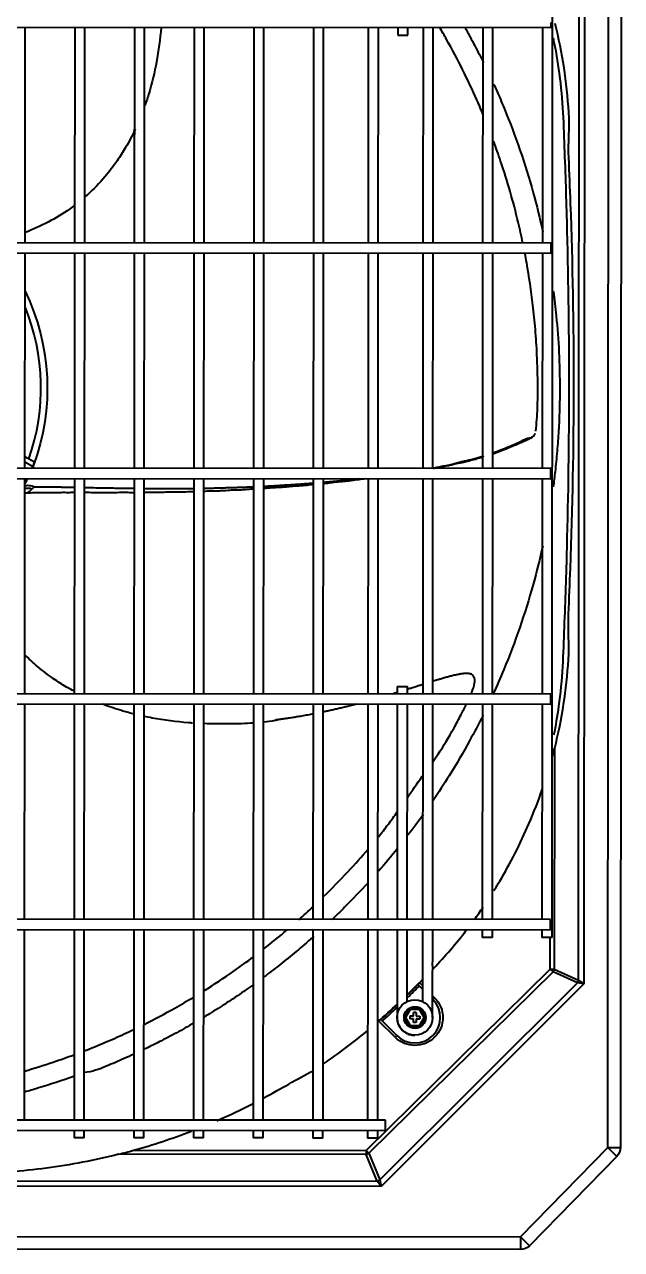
# Model space of a CAD drawing. Extents: x 58467 to 79089, y -33726 to -17391.
# Drawn here: x 72375.8 to 72399.3, y -20577.59 to -20529.37 of the extents above; entities that cross this region are included whole.
import ezdxf

# ---------------------------------------------------------------- set-up
doc = ezdxf.new("R2010")
doc.units = 0
doc.header["$LTSCALE"] = 100
doc.layers.add('+ENTE-ST-DOSEME USTU KONDDRENAJ', color=110, linetype='DOSEMEUSTUKONDENSDRENAJ_LINE', lineweight=40)
doc.linetypes.add('DOSEMEUSTUKONDENSDRENAJ_LINE', pattern='A,300,-40,["CD",Standard,S=15,R=0,X=-35,Y=-7.5],0', length=340)

# ---------------------------------------------------------------- blocks, each defined once
blk = doc.blocks.new('4. KAT')
at = {"color": 3}
for p, q in [((54186.561, -33274.655, -3.339), (54186.602, -33206.65, -3.339)), ((54187.102, -33206.65, -3.339), (54187.061, -33274.655, -3.339)), ((54185.412, -33268.066, -3.339), (54185.442, -33219.315, -3.339)), ((54185.654, -33219.163, -3.339), (54185.624, -33268.219, -3.339)), ((54184.371, -33266.387, -3.339), (54184.398, -33220.994, -3.339)), ((54065.973, -33230.5, -3.339), (54184.335, -33230.572, -3.339)), ((54184.335, -33230.572, -3.339), (54184.336, -33230.372, -3.339)), ((54163.627, -33239.039, -3.339), (54163.632, -33230.56, -3.339)), ((54165.581, -33230.561, -3.339), (54165.576, -33239.04, -3.339)), ((54165.976, -33239.04, -3.339), (54165.981, -33230.562, -3.339)), ((54167.931, -33230.563, -3.339), (54167.926, -33239.041, -3.339)), ((54168.326, -33239.042, -3.339), (54168.331, -33230.563, -3.339)), ((54170.281, -33230.564, -3.339), (54170.275, -33239.043, -3.339)), ((54170.675, -33239.043, -3.339), (54170.681, -33230.564, -3.339)), ((54172.63, -33230.566, -3.339), (54172.625, -33239.044, -3.339)), ((54173.025, -33239.044, -3.339), (54173.03, -33230.566, -3.339)), ((54174.98, -33230.567, -3.339), (54174.975, -33239.046, -3.339)), ((54175.375, -33239.046, -3.339), (54175.38, -33230.567, -3.339)), ((54177.136, -33230.568, -3.339), (54177.131, -33239.047, -3.339)), ((54177.531, -33239.047, -3.339), (54177.536, -33230.569, -3.339)), ((54178.293, -33230.568, -3.339), (54178.293, -33230.868, -3.339)), ((54178.293, -33230.868, -3.339), (54178.693, -33230.869, -3.339)), ((54178.693, -33230.869, -3.339), (54178.693, -33230.569, -3.339)), ((54179.293, -33230.569, -3.339), (54179.288, -33239.048, -3.339)), ((54179.688, -33239.048, -3.339), (54179.693, -33230.57, -3.339)), ((54181.643, -33230.571, -3.339), (54181.638, -33239.05, -3.339)), ((54182.038, -33239.05, -3.339), (54182.043, -33230.571, -3.339)), ((54183.992, -33230.572, -3.339), (54183.987, -33239.051, -3.339)), ((54184.33, -33239.051, -3.339), (54065.967, -33238.979, -3.339)), ((54184.33, -33239.251, -3.339), (54184.33, -33239.051, -3.339)), ((54065.967, -33239.379, -3.339), (54184.33, -33239.451, -3.339)), ((54163.621, -33247.916, -3.339), (54163.626, -33239.439, -3.339)), ((54165.576, -33239.44, -3.339), (54165.571, -33247.918, -3.339)), ((54165.971, -33247.918, -3.339), (54165.976, -33239.44, -3.339)), ((54167.926, -33239.441, -3.339), (54167.92, -33247.919, -3.339)), ((54168.32, -33247.919, -3.339), (54168.326, -33239.442, -3.339)), ((54170.275, -33239.443, -3.339), (54170.27, -33247.92, -3.339)), ((54170.67, -33247.921, -3.339), (54170.675, -33239.443, -3.339)), ((54172.625, -33239.444, -3.339), (54172.62, -33247.922, -3.339)), ((54173.02, -33247.922, -3.339), (54173.025, -33239.444, -3.339)), ((54174.975, -33239.446, -3.339), (54174.969, -33247.923, -3.339)), ((54175.369, -33247.923, -3.339), (54175.374, -33239.446, -3.339)), ((54177.131, -33239.447, -3.339), (54177.126, -33247.925, -3.339)), ((54177.526, -33247.925, -3.339), (54177.531, -33239.447, -3.339)), ((54179.288, -33239.448, -3.339), (54179.282, -33247.926, -3.339)), ((54179.683, -33247.926, -3.339), (54179.688, -33239.448, -3.339)), ((54181.637, -33239.449, -3.339), (54181.632, -33247.928, -3.339)), ((54182.032, -33247.928, -3.339), (54182.037, -33239.449, -3.339)), ((54183.987, -33239.451, -3.339), (54183.982, -33247.929, -3.339)), ((54184.33, -33239.451, -3.339), (54184.33, -33239.251, -3.339)), ((54184.325, -33247.929, -3.339), (54065.962, -33247.857, -3.339)), ((54163.621, -33247.454, -3.339), (54163.996, -33247.66, -3.339)), ((54163.926, -33247.85, -3.339), (54163.621, -33247.682, -3.339)), ((54065.962, -33248.257, -3.339), (54184.325, -33248.329, -3.339)), ((54163.616, -33256.795, -3.339), (54163.621, -33248.316, -3.339)), ((54165.571, -33248.318, -3.339), (54165.565, -33256.796, -3.339)), ((54165.965, -33256.796, -3.339), (54165.971, -33248.318, -3.339)), ((54167.92, -33248.319, -3.339), (54167.915, -33256.798, -3.339)), ((54168.315, -33256.798, -3.339), (54168.32, -33248.319, -3.339)), ((54170.27, -33248.32, -3.339), (54170.265, -33256.799, -3.339)), ((54170.665, -33256.799, -3.339), (54170.67, -33248.321, -3.339)), ((54172.619, -33248.322, -3.339), (54172.614, -33256.8, -3.339)), ((54173.014, -33256.801, -3.339), (54173.019, -33248.322, -3.339)), ((54174.969, -33248.323, -3.339), (54174.964, -33256.802, -3.339)), ((54175.364, -33256.802, -3.339), (54175.369, -33248.323, -3.339)), ((54177.126, -33248.325, -3.339), (54177.12, -33256.803, -3.339)), ((54177.52, -33256.803, -3.339), (54177.526, -33248.325, -3.339)), ((54179.282, -33248.326, -3.339), (54179.277, -33256.805, -3.339)), ((54179.677, -33256.805, -3.339), (54179.682, -33248.327, -3.339)), ((54179.677, -33256.805, -3.339), (54179.682, -33248.327, -3.339)), ((54181.632, -33248.327, -3.339), (54181.627, -33256.806, -3.339)), ((54182.027, -33256.807, -3.339), (54182.032, -33248.327, -3.339)), ((54183.982, -33248.329, -3.339), (54183.976, -33256.808, -3.339)), ((54184.325, -33248.129, -3.339), (54184.325, -33247.929, -3.339)), ((54184.325, -33248.329, -3.339), (54184.325, -33248.129, -3.339)), ((54178.278, -33256.504, -3.339), (54178.278, -33256.805, -3.339)), ((54178.678, -33256.805, -3.339), (54178.678, -33256.505, -3.339)), ((54184.319, -33256.808, -3.339), (54065.957, -33256.736, -3.339)), ((54184.319, -33257.008, -3.339), (54184.319, -33256.808, -3.339)), ((54184.319, -33257.208, -3.339), (54184.319, -33257.008, -3.339)), ((54065.956, -33257.136, -3.339), (54184.319, -33257.208, -3.339)), ((54163.61, -33265.674, -3.339), (54163.615, -33257.195, -3.339)), ((54165.565, -33257.196, -3.339), (54165.56, -33265.675, -3.339)), ((54165.96, -33265.675, -3.339), (54165.965, -33257.196, -3.339)), ((54167.915, -33257.198, -3.339), (54167.91, -33265.676, -3.339)), ((54168.31, -33265.676, -3.339), (54168.315, -33257.198, -3.339)), ((54170.264, -33257.199, -3.339), (54170.259, -33265.678, -3.339)), ((54170.659, -33265.678, -3.339), (54170.664, -33257.199, -3.339)), ((54172.614, -33257.2, -3.339), (54172.609, -33265.679, -3.339)), ((54173.009, -33265.679, -3.339), (54173.014, -33257.201, -3.339)), ((54174.964, -33257.202, -3.339), (54174.959, -33265.68, -3.339)), ((54175.358, -33265.681, -3.339), (54175.364, -33257.202, -3.339)), ((54177.12, -33257.203, -3.339), (54177.115, -33265.682, -3.339)), ((54177.515, -33265.682, -3.339), (54177.52, -33257.203, -3.339)), ((54178.277, -33257.204, -3.339), (54178.272, -33265.683, -3.339)), ((54178.672, -33265.683, -3.339), (54178.677, -33257.205, -3.339)), ((54179.277, -33257.205, -3.339), (54179.272, -33265.683, -3.339)), ((54179.672, -33265.683, -3.339), (54179.677, -33257.205, -3.339)), ((54181.627, -33257.206, -3.339), (54181.621, -33265.685, -3.339)), ((54182.021, -33265.685, -3.339), (54182.027, -33257.207, -3.339)), ((54183.976, -33257.208, -3.339), (54183.971, -33265.686, -3.339)), ((54184.461, -33258.952, -3.339), (54184.456, -33267.632, -3.339)), ((54184.314, -33265.687, -3.339), (54065.951, -33265.615, -3.339)), ((54184.314, -33265.887, -3.339), (54184.314, -33265.687, -3.339)), ((54065.951, -33266.015, -3.339), (54184.314, -33266.087, -3.339)), ((54163.606, -33273.578, -3.339), (54163.61, -33266.074, -3.339)), ((54165.56, -33266.075, -3.339), (54165.555, -33273.58, -3.339)), ((54165.955, -33273.58, -3.339), (54165.96, -33266.075, -3.339)), ((54167.909, -33266.076, -3.339), (54167.905, -33273.581, -3.339)), ((54168.305, -33273.581, -3.339), (54168.309, -33266.076, -3.339)), ((54170.259, -33266.078, -3.339), (54170.254, -33273.583, -3.339)), ((54170.654, -33273.583, -3.339), (54170.659, -33266.078, -3.339)), ((54172.609, -33266.079, -3.339), (54172.604, -33273.584, -3.339)), ((54173.004, -33273.584, -3.339), (54173.009, -33266.079, -3.339)), ((54174.958, -33266.088, -3.339), (54174.947, -33266.081, -3.339)), ((54174.958, -33266.08, -3.339), (54174.954, -33273.585, -3.339)), ((54175.354, -33273.586, -3.339), (54175.358, -33266.081, -3.339)), ((54177.115, -33266.082, -3.339), (54177.11, -33273.587, -3.339)), ((54177.51, -33273.587, -3.339), (54177.515, -33266.082, -3.339)), ((54178.272, -33266.083, -3.339), (54178.271, -33267.217, -3.339)), ((54178.671, -33267.217, -3.339), (54178.672, -33266.083, -3.339)), ((54179.271, -33266.083, -3.339), (54179.271, -33267.218, -3.339)), ((54179.671, -33267.218, -3.339), (54179.672, -33266.083, -3.339)), ((54181.621, -33266.085, -3.339), (54181.621, -33266.385, -3.339)), ((54182.021, -33266.385, -3.339), (54182.021, -33266.085, -3.339)), ((54183.971, -33266.086, -3.339), (54183.971, -33266.386, -3.339)), ((54184.314, -33266.087, -3.339), (54184.314, -33265.887, -3.339)), ((54182.021, -33266.385, -3.339), (54181.621, -33266.385, -3.339)), ((54184.371, -33266.387, -3.339), (54183.971, -33266.386, -3.339)), ((54184.3, -33267.632, -3.339), (54184.301, -33266.386, -3.339)), ((54178.271, -33266.908, -3.339), (54178.271, -33268.371, -3.339)), ((54178.67, -33268.371, -3.339), (54178.671, -33266.908, -3.339)), ((54177.053, -33274.776, -3.339), (54184.3, -33267.632, -3.339)), ((54179.271, -33267.5, -3.339), (54179.27, -33267.866, -3.339)), ((54179.271, -33267.218, -3.339), (54179.271, -33267.5, -3.339)), ((54179.67, -33267.501, -3.339), (54179.671, -33267.218, -3.339)), ((54179.67, -33267.866, -3.339), (54179.671, -33267.501, -3.339)), ((54184.3, -33267.632, -3.339), (54184.456, -33267.632, -3.339)), ((54184.3, -33267.632, -3.339), (54184.41, -33267.742, -3.339)), ((54184.456, -33267.632, -3.339), (54185.412, -33268.066, -3.339)), ((54184.41, -33267.742, -3.339), (54177.163, -33274.886, -3.339)), ((54178.271, -33268.148, -3.339), (54178.27, -33269.525, -3.339)), ((54178.67, -33268.909, -3.339), (54178.671, -33268.149, -3.339)), ((54179.27, -33267.866, -3.339), (54179.27, -33268.149, -3.339)), ((54179.27, -33267.866, -3.339), (54179.27, -33267.866, -3.339)), ((54179.27, -33267.866, -3.339), (54179.27, -33267.866, -3.339)), ((54179.27, -33268.149, -3.339), (54179.27, -33268.909, -3.339)), ((54179.669, -33269.54, -3.339), (54179.67, -33268.149, -3.339)), ((54179.67, -33267.866, -3.339), (54179.67, -33267.866, -3.339)), ((54179.67, -33268.149, -3.339), (54179.67, -33267.866, -3.339)), ((54185.367, -33268.176, -3.339), (54184.41, -33267.742, -3.339)), ((54185.412, -33268.066, -3.339), (54185.624, -33268.219, -3.339)), ((54177.596, -33275.934, -3.339), (54185.367, -33268.176, -3.339)), ((54185.624, -33268.219, -3.339), (54177.638, -33276.191, -3.339)), ((54179.27, -33268.427, -3.339), (54179.085, -33268.242, -3.339)), ((54179.155, -33268.171, -3.339), (54179.27, -33268.286, -3.339)), ((54185.624, -33268.219, -3.339), (54185.367, -33268.176, -3.339)), ((54179.67, -33268.686, -3.339), (54179.748, -33268.764, -3.339)), ((54179.677, -33268.835, -3.339), (54179.67, -33268.828, -3.339)), ((54179.748, -33268.764, -3.339), (54179.677, -33268.835, -3.339)), ((54178.545, -33269.541, -3.339), (54178.757, -33269.173, -3.339)), ((54178.757, -33269.909, -3.339), (54178.545, -33269.541, -3.339)), ((54178.602, -33269.541, -3.339), (54178.545, -33269.541, -3.339)), ((54178.786, -33269.223, -3.339), (54178.602, -33269.541, -3.339)), ((54178.602, -33269.541, -3.339), (54178.786, -33269.859, -3.339)), ((54178.757, -33269.173, -3.339), (54179.182, -33269.174, -3.339)), ((54178.786, -33269.223, -3.339), (54178.757, -33269.173, -3.339)), ((54178.77, -33269.491, -3.339), (54178.77, -33269.591, -3.339)), ((54178.92, -33269.491, -3.339), (54178.77, -33269.491, -3.339)), ((54178.919, -33269.591, -3.339), (54178.77, -33269.591, -3.339)), ((54179.153, -33269.224, -3.339), (54178.786, -33269.223, -3.339)), ((54178.919, -33269.741, -3.339), (54178.919, -33269.591, -3.339)), ((54179.02, -33269.342, -3.339), (54178.92, -33269.341, -3.339)), ((54178.92, -33269.491, -3.339), (54178.92, -33269.341, -3.339)), ((54179.019, -33269.592, -3.339), (54179.019, -33269.741, -3.339)), ((54179.019, -33269.592, -3.339), (54179.169, -33269.592, -3.339)), ((54179.02, -33269.342, -3.339), (54179.02, -33269.492, -3.339)), ((54179.02, -33269.492, -3.339), (54179.17, -33269.492, -3.339)), ((54179.182, -33269.174, -3.339), (54179.153, -33269.224, -3.339)), ((54179.337, -33269.542, -3.339), (54179.153, -33269.224, -3.339)), ((54179.153, -33269.86, -3.339), (54179.337, -33269.542, -3.339)), ((54179.17, -33269.492, -3.339), (54179.169, -33269.592, -3.339)), ((54179.182, -33269.174, -3.339), (54179.394, -33269.542, -3.339)), ((54179.394, -33269.542, -3.339), (54179.182, -33269.91, -3.339)), ((54179.394, -33269.542, -3.339), (54179.337, -33269.542, -3.339)), ((54178.191, -33270.319, -3.339), (54177.555, -33269.681, -3.339)), ((54177.63, -33269.616, -3.339), (54178.262, -33270.248, -3.339)), ((54178.786, -33269.859, -3.339), (54178.757, -33269.909, -3.339)), ((54179.182, -33269.91, -3.339), (54178.757, -33269.909, -3.339)), ((54178.786, -33269.859, -3.339), (54179.153, -33269.86, -3.339)), ((54179.019, -33269.741, -3.339), (54178.919, -33269.741, -3.339)), ((54179.182, -33269.91, -3.339), (54179.153, -33269.86, -3.339)), ((54178.191, -33270.319, -3.339), (54178.262, -33270.248, -3.339)), ((54177.81, -33273.587, -3.339), (54072.355, -33273.523, -3.339)), ((54072.355, -33273.923, -3.339), (54177.81, -33273.987, -3.339)), ((54177.81, -33273.787, -3.339), (54177.81, -33273.587, -3.339)), ((54177.81, -33273.987, -3.339), (54177.81, -33273.787, -3.339)), ((54165.555, -33273.98, -3.339), (54165.555, -33274.28, -3.339)), ((54165.955, -33274.28, -3.339), (54165.555, -33274.28, -3.339)), ((54165.955, -33274.28, -3.339), (54165.955, -33273.98, -3.339)), ((54167.905, -33273.981, -3.339), (54167.904, -33274.281, -3.339)), ((54168.304, -33274.282, -3.339), (54167.904, -33274.281, -3.339)), ((54168.304, -33274.282, -3.339), (54168.305, -33273.981, -3.339)), ((54170.254, -33273.983, -3.339), (54170.254, -33274.283, -3.339)), ((54170.654, -33274.283, -3.339), (54170.254, -33274.283, -3.339)), ((54170.654, -33274.283, -3.339), (54170.654, -33273.983, -3.339)), ((54172.604, -33273.984, -3.339), (54172.604, -33274.284, -3.339)), ((54173.004, -33274.284, -3.339), (54172.604, -33274.284, -3.339)), ((54173.004, -33274.284, -3.339), (54173.004, -33273.984, -3.339)), ((54174.953, -33273.985, -3.339), (54174.953, -33274.286, -3.339)), ((54175.353, -33274.286, -3.339), (54174.953, -33274.286, -3.339)), ((54175.353, -33274.286, -3.339), (54175.353, -33273.986, -3.339)), ((54177.11, -33273.987, -3.339), (54177.11, -33274.287, -3.339)), ((54177.51, -33274.287, -3.339), (54177.11, -33274.287, -3.339)), ((54177.51, -33274.287, -3.339), (54177.51, -33273.987, -3.339)), ((54167.891, -33274.77, -3.339), (54177.053, -33274.776, -3.339)), ((54177.053, -33274.776, -3.339), (54177.053, -33274.931, -3.339)), ((54177.053, -33274.776, -3.339), (54177.163, -33274.886, -3.339)), ((54177.163, -33274.886, -3.339), (54177.596, -33275.934, -3.339)), ((54183.128, -33278.174, -3.339), (54186.561, -33274.655, -3.339)), ((54186.561, -33274.655, -3.339), (54187.061, -33274.655, -3.339)), ((54186.561, -33274.655, -3.339), (54186.914, -33275.008, -3.339)), ((54177.053, -33274.931, -3.339), (54167.306, -33274.925, -3.339)), ((54177.486, -33275.979, -3.339), (54177.053, -33274.931, -3.339)), ((54186.914, -33275.008, -3.339), (54183.481, -33278.527, -3.339)), ((54177.638, -33276.191, -3.339), (54072.48, -33276.127, -3.339)), ((54072.633, -33275.915, -3.339), (54177.486, -33275.979, -3.339)), ((54177.638, -33276.191, -3.339), (54177.486, -33275.979, -3.339)), ((54177.596, -33275.934, -3.339), (54177.638, -33276.191, -3.339)), ((54067.079, -33278.103, -3.339), (54183.128, -33278.174, -3.339)), ((54183.128, -33278.174, -3.339), (54183.481, -33278.527, -3.339)), ((54183.128, -33278.174, -3.339), (54183.128, -33278.674, -3.339)), ((54183.128, -33278.674, -3.339), (54067.079, -33278.603, -3.339))]:
    blk.add_line(p, q, dxfattribs=at)
for radius in [0.7, 0.425, 0.425]:
    blk.add_circle((54178.97, -33269.541, -3.339), radius, dxfattribs=at)
at = {"color": 3, "extrusion": (0, 0, -1)}
for centre, radius, start, end in [((-54155.804, -33244.756, 3.339), 8.699, 154.0479, 200.4706), ((-54178.97, -33269.541, 3.339), 1.1, 135.0349, 315.0349), ((-54186.561, -33274.655, 3.339), 0.5, 180.0349, 225.0349), ((-54183.128, -33278.174, 3.339), 0.5, 225.0349, 270.0349)]:
    blk.add_arc(centre, radius, start, end, dxfattribs=at)
at = {"color": 3}
for centre, radius, start, end in [((54155.804, -33244.756, -3.339), 8.449, 340.7519, 22.2239), ((54155.804, -33244.756, -3.339), 8.691, 334.0802, 335.8148), ((54178.97, -33269.541, -3.339), 1, 224.9651, 44.9651)]:
    blk.add_arc(centre, radius, start, end, dxfattribs=at)
for centre, major_axis, ratio, start_param, end_param in [((54164.422, -33247.973, -3.339), (-0.468, 0.175), 0.588101, 0, 0.392495), ((54163.948, -33249.033, -3.339), (-0.443, 0.232), 0.512974, -1.203049, -0.512348), ((54184.3, -33267.632, -3.339), (-0.084, -0.203), 0.678598, 1.296782, 1.844811), ((54185.257, -33268.066, -3.339), (-0.084, -0.203), 0.678598, 1.296782, 1.844811), ((54177.053, -33274.776, -3.339), (-0.203, -0.084), 0.678598, 1.296782, 1.844811), ((54177.486, -33275.823, -3.339), (-0.203, -0.084), 0.678598, 1.296782, 1.844811)]:
    blk.add_ellipse(centre, major_axis=major_axis, ratio=ratio, start_param=start_param, end_param=end_param, dxfattribs=at)
for points, knots in [([(54184.478, -33230.396, -3.339), (54184.765, -33231.549, -3.339), (54184.943, -33232.721, -3.339), (54185.052, -33234.506, -3.339), (54184.988, -33235.102, -3.339), (54185.042, -33236.295, -3.339), (54185.066, -33236.892, -3.339), (54185.174, -33239.88, -3.339), (54185.216, -33242.278, -3.339), (54185.214, -33244.674, -3.339)], [0, 0, 0, 0, 0.25, 0.25, 0.375, 0.375, 0.5, 0.5, 1, 1, 1, 1]), ([(54168.982, -33230.563, -3.339), (54168.945, -33231.019, -3.339), (54168.829, -33231.886, -3.339), (54168.586, -33232.911, -3.339), (54168.402, -33233.476, -3.339), (54168.344, -33233.641, -3.339)], [0, 0, 0, 0, 0.437836, 0.834264, 1, 1, 1, 1]), ([(54181.664, -33234.011, -3.339), (54181.582, -33233.813, -3.339), (54181.155, -33232.817, -3.339), (54180.581, -33231.665, -3.339), (54180.038, -33230.722, -3.339), (54179.946, -33230.565, -3.339)], [0, 0, 0, 0, 0.170646, 0.861893, 1, 1, 1, 1]), ([(54180.93, -33230.557, -3.339), (54181.001, -33230.683, -3.339), (54181.199, -33231.039, -3.339), (54181.445, -33231.504, -3.339), (54181.616, -33231.844, -3.339), (54181.669, -33231.95, -3.339)], [0, 0, 0, 0, 0.275017, 0.774969, 1, 1, 1, 1]), ([(54185.045, -33244.794, -3.339), (54185.046, -33242.721, -3.339), (54185.02, -33240.649, -3.339), (54184.943, -33237.541, -3.339), (54184.91, -33236.505, -3.339), (54184.852, -33234.952, -3.339), (54184.835, -33234.434, -3.339), (54184.781, -33233.402, -3.339), (54184.733, -33232.889, -3.339), (54184.601, -33231.91, -3.339), (54184.521, -33231.443, -3.339), (54184.422, -33230.979, -3.339)], [0, 0, 0, 0, 0.44833, 0.44833, 0.672495, 0.672495, 0.784577, 0.784577, 0.89666, 0.89666, 1, 1, 1, 1]), ([(54182.071, -33232.795, -3.339), (54182.108, -33232.876, -3.339), (54182.249, -33233.19, -3.339), (54182.848, -33234.585, -3.339), (54183.486, -33236.442, -3.339), (54183.895, -33238.094, -3.339), (54184.008, -33238.61, -3.339)], [0, 0, 0, 0, 0.043362, 0.168663, 0.74173, 1, 1, 1, 1]), ([(54167.966, -33234.564, -3.339), (54167.849, -33234.813, -3.339), (54167.627, -33235.238, -3.339), (54167.228, -33235.865, -3.339), (54166.741, -33236.504, -3.339), (54166.295, -33236.966, -3.339), (54166.012, -33237.215, -3.339), (54165.982, -33237.242, -3.339)], [0, 0, 0, 0, 0.248237, 0.430741, 0.666692, 0.9639, 1, 1, 1, 1]), ([(54183.22, -33239.051, -3.339), (54183.163, -33238.778, -3.339), (54182.923, -33237.704, -3.339), (54182.54, -33236.366, -3.339), (54182.164, -33235.3, -3.339), (54182.068, -33235.039, -3.339)], [0, 0, 0, 0, 0.204786, 0.80511, 1, 1, 1, 1]), ([(54165.584, -33237.564, -3.339), (54165.518, -33237.615, -3.339), (54165.185, -33237.857, -3.339), (54164.547, -33238.244, -3.339), (54163.939, -33238.516, -3.339), (54163.628, -33238.639, -3.339)], [0, 0, 0, 0, 0.112654, 0.555033, 1, 1, 1, 1]), ([(54183.732, -33246.457, -3.339), (54183.762, -33246.153, -3.339), (54183.805, -33245.561, -3.339), (54183.811, -33244.56, -3.339), (54183.788, -33243.526, -3.339), (54183.718, -33242.462, -3.339), (54183.598, -33241.257, -3.339), (54183.451, -33240.258, -3.339), (54183.324, -33239.577, -3.339), (54183.3, -33239.45, -3.339)], [0, 0, 0, 0, 0.125694, 0.246952, 0.424132, 0.567334, 0.705272, 0.945108, 1, 1, 1, 1]), ([(54184.418, -33240.938, -3.339), (54184.461, -33241.263, -3.339), (54184.555, -33242.064, -3.339), (54184.654, -33243.35, -3.339), (54184.668, -33244.311, -3.339), (54184.674, -33244.794, -3.339)], [0, 0, 0, 0, 0.254972, 0.625378, 1, 1, 1, 1]), ([(54184.674, -33244.794, -3.339), (54184.672, -33245.069, -3.339), (54184.667, -33245.617, -3.339), (54184.63, -33246.436, -3.339), (54184.572, -33247.248, -3.339), (54184.498, -33247.986, -3.339), (54184.44, -33248.453, -3.339), (54184.413, -33248.651, -3.339)], [0, 0, 0, 0, 0.213165, 0.424969, 0.635409, 0.844484, 1, 1, 1, 1]), ([(54184.445, -33258.418, -3.339), (54184.521, -33258.045, -3.339), (54184.585, -33257.669, -3.339), (54184.71, -33256.775, -3.339), (54184.762, -33256.255, -3.339), (54184.821, -33255.214, -3.339), (54184.837, -33254.693, -3.339), (54184.899, -33253.131, -3.339), (54184.933, -33252.089, -3.339), (54185.015, -33248.963, -3.339), (54185.044, -33246.879, -3.339), (54185.045, -33244.794, -3.339)], [0, 0, 0, 0, 0.084354, 0.084354, 0.19881, 0.19881, 0.313265, 0.313265, 0.542177, 0.542177, 1, 1, 1, 1]), ([(54185.214, -33244.674, -3.339), (54185.213, -33247.072, -3.339), (54185.168, -33249.468, -3.339), (54185.057, -33252.461, -3.339), (54185.032, -33253.059, -3.339), (54184.976, -33254.253, -3.339), (54185.039, -33254.851, -3.339), (54184.928, -33256.637, -3.339), (54184.747, -33257.806, -3.339), (54184.461, -33258.952, -3.339)], [0, 0, 0, 0, 0.5, 0.5, 0.625, 0.625, 0.75, 0.75, 1, 1, 1, 1]), ([(54182.032, -33247.312, -3.339), (54182.083, -33247.294, -3.339), (54182.342, -33247.201, -3.339), (54182.684, -33247.062, -3.339), (54183.042, -33246.907, -3.339), (54183.221, -33246.817, -3.339), (54183.333, -33246.764, -3.339), (54183.42, -33246.732, -3.339), (54183.513, -33246.723, -3.339), (54183.558, -33246.715, -3.339), (54183.577, -33246.712, -3.339)], [0, 0, 0, 0, 0.085996, 0.432677, 0.579521, 0.710147, 0.777201, 0.826739, 0.904569, 1, 1, 1, 1]), ([(54182.033, -33247.346, -3.339), (54182.06, -33247.337, -3.339), (54182.122, -33247.315, -3.339), (54182.206, -33247.285, -3.339), (54182.285, -33247.256, -3.339), (54182.363, -33247.226, -3.339), (54182.44, -33247.196, -3.339), (54182.526, -33247.162, -3.339), (54182.6, -33247.132, -3.339), (54182.672, -33247.102, -3.339), (54182.733, -33247.077, -3.339), (54182.794, -33247.052, -3.339), (54182.862, -33247.023, -3.339), (54182.928, -33246.994, -3.339), (54182.994, -33246.966, -3.339), (54183.045, -33246.944, -3.339), (54183.101, -33246.92, -3.339), (54183.147, -33246.9, -3.339), (54183.2, -33246.877, -3.339), (54183.241, -33246.859, -3.339), (54183.288, -33246.838, -3.339), (54183.33, -33246.82, -3.339), (54183.365, -33246.805, -3.339), (54183.402, -33246.788, -3.339), (54183.418, -33246.782, -3.339), (54183.423, -33246.78, -3.339)], [0, 0, 0, 0, 0.047147, 0.107974, 0.148526, 0.189077, 0.249904, 0.290456, 0.351283, 0.391834, 0.432386, 0.472937, 0.513489, 0.574316, 0.614867, 0.655419, 0.69597, 0.736522, 0.777073, 0.817625, 0.858176, 0.898727, 0.939279, 0.97983, 1, 1, 1, 1]), ([(54183.443, -33246.771, -3.339), (54183.475, -33246.753, -3.339), (54183.539, -33246.717, -3.339), (54183.613, -33246.677, -3.339), (54183.662, -33246.622, -3.339), (54183.696, -33246.571, -3.339), (54183.71, -33246.543, -3.339)], [0, 0, 0, 0, 0.181976, 0.413188, 0.708779, 1, 1, 1, 1]), ([(54163.996, -33247.66, -3.339), (54163.996, -33247.66, -3.339), (54163.994, -33247.663, -3.339), (54163.989, -33247.677, -3.339), (54163.986, -33247.688, -3.339), (54163.976, -33247.714, -3.339), (54163.971, -33247.73, -3.339), (54163.957, -33247.765, -3.339), (54163.95, -33247.785, -3.339), (54163.937, -33247.82, -3.339), (54163.931, -33247.835, -3.339), (54163.926, -33247.85, -3.339)], [0, 0, 0, 0, 0.211758, 0.211758, 0.423432, 0.423432, 0.636431, 0.636431, 0.852021, 0.852021, 1, 1, 1, 1]), ([(54179.687, -33247.91, -3.339), (54179.752, -33247.897, -3.339), (54179.968, -33247.851, -3.339), (54180.179, -33247.812, -3.339), (54180.529, -33247.735, -3.339), (54180.734, -33247.671, -3.339), (54180.97, -33247.621, -3.339), (54181.151, -33247.581, -3.339), (54181.333, -33247.534, -3.339), (54181.48, -33247.491, -3.339), (54181.575, -33247.463, -3.339), (54181.635, -33247.445, -3.339), (54181.665, -33247.435, -3.339), (54181.681, -33247.43, -3.339)], [0, 0, 0, 0, 0.098734, 0.346332, 0.396322, 0.571696, 0.645977, 0.72631, 0.812723, 0.903867, 0.955533, 0.977657, 1, 1, 1, 1]), ([(54179.689, -33247.919, -3.339), (54179.711, -33247.915, -3.339), (54179.79, -33247.901, -3.339), (54179.895, -33247.881, -3.339), (54180.031, -33247.855, -3.339), (54180.14, -33247.834, -3.339), (54180.276, -33247.807, -3.339), (54180.383, -33247.785, -3.339), (54180.504, -33247.759, -3.339), (54180.61, -33247.736, -3.339), (54180.729, -33247.71, -3.339), (54180.848, -33247.682, -3.339), (54180.953, -33247.657, -3.339), (54181.058, -33247.632, -3.339), (54181.162, -33247.605, -3.339), (54181.265, -33247.579, -3.339), (54181.367, -33247.551, -3.339), (54181.467, -33247.523, -3.339), (54181.56, -33247.497, -3.339), (54181.614, -33247.48, -3.339), (54181.632, -33247.475, -3.339)], [0, 0, 0, 0, 0.032531, 0.11396, 0.154675, 0.236104, 0.276818, 0.358248, 0.398962, 0.460034, 0.521106, 0.582177, 0.643249, 0.683964, 0.745036, 0.806107, 0.846822, 0.907894, 0.968965, 1, 1, 1, 1]), ([(54175.367, -33248.466, -3.339), (54175.389, -33248.464, -3.339), (54175.474, -33248.457, -3.339), (54175.59, -33248.447, -3.339), (54175.747, -33248.433, -3.339), (54175.889, -33248.42, -3.339), (54176.048, -33248.404, -3.339), (54176.191, -33248.39, -3.339), (54176.333, -33248.376, -3.339), (54176.489, -33248.36, -3.339), (54176.627, -33248.345, -3.339), (54176.739, -33248.333, -3.339), (54176.79, -33248.328, -3.339), (54176.811, -33248.325, -3.339)], [0, 0, 0, 0, 0.045948, 0.175933, 0.240925, 0.370909, 0.468398, 0.565886, 0.663374, 0.760863, 0.890847, 0.955839, 1, 1, 1, 1]), ([(54175.367, -33248.515, -3.339), (54175.388, -33248.514, -3.339), (54175.445, -33248.509, -3.339), (54175.594, -33248.496, -3.339), (54175.812, -33248.46, -3.339), (54176.067, -33248.441, -3.339), (54176.294, -33248.419, -3.339), (54176.524, -33248.388, -3.339), (54176.751, -33248.355, -3.339), (54176.941, -33248.337, -3.339), (54177.044, -33248.325, -3.339)], [0, 0, 0, 0, 0.037568, 0.099793, 0.235444, 0.406173, 0.503648, 0.608785, 0.82508, 1, 1, 1, 1]), ([(54163.976, -33248.648, -3.339), (54163.885, -33248.619, -3.339), (54163.8, -33248.603, -3.339), (54163.685, -33248.603, -3.339), (54163.647, -33248.609, -3.339), (54163.618, -33248.622, -3.339)], [0, 0, 0, 0, 0.604116, 0.604116, 1, 1, 1, 1]), ([(54163.623, -33248.888, -3.339), (54163.818, -33248.881, -3.339), (54164.215, -33248.87, -3.339), (54164.636, -33248.867, -3.339), (54164.922, -33248.866, -3.339), (54165.045, -33248.867, -3.339), (54165.176, -33248.865, -3.339), (54165.285, -33248.868, -3.339), (54165.386, -33248.867, -3.339), (54165.479, -33248.863, -3.339), (54165.54, -33248.859, -3.339), (54165.573, -33248.857, -3.339)], [0, 0, 0, 0, 0.295836, 0.599217, 0.63578, 0.724251, 0.792145, 0.857546, 0.898871, 0.942551, 1, 1, 1, 1]), ([(54163.9, -33248.737, -3.339), (54163.848, -33248.784, -3.339), (54163.798, -33248.828, -3.339), (54163.741, -33248.871, -3.339), (54163.732, -33248.881, -3.339), (54163.735, -33248.883, -3.339)], [0, 0, 0, 0, 0.677972, 0.677972, 1, 1, 1, 1]), ([(54163.989, -33248.65, -3.339), (54163.989, -33248.65, -3.339), (54163.989, -33248.65, -3.339), (54163.961, -33248.681, -3.339), (54163.93, -33248.71, -3.339), (54163.9, -33248.737, -3.339)], [0, 0, 0, 0, 0.000046, 0.000046, 1, 1, 1, 1]), ([(54163.989, -33248.65, -3.339), (54164.005, -33248.65, -3.339), (54164.047, -33248.65, -3.339), (54164.131, -33248.65, -3.339), (54164.223, -33248.649, -3.339), (54164.317, -33248.65, -3.339), (54164.4, -33248.65, -3.339), (54164.482, -33248.65, -3.339), (54164.578, -33248.651, -3.339), (54164.678, -33248.651, -3.339), (54164.79, -33248.653, -3.339), (54164.888, -33248.654, -3.339), (54164.995, -33248.655, -3.339), (54165.095, -33248.657, -3.339), (54165.196, -33248.659, -3.339), (54165.311, -33248.66, -3.339), (54165.413, -33248.662, -3.339), (54165.506, -33248.664, -3.339), (54165.555, -33248.665, -3.339), (54165.575, -33248.665, -3.339)], [0, 0, 0, 0, 0.033268, 0.086429, 0.166172, 0.219334, 0.272495, 0.325657, 0.378819, 0.458561, 0.511723, 0.591466, 0.644627, 0.697789, 0.777532, 0.830693, 0.910436, 0.963598, 1, 1, 1, 1]), ([(54165.967, -33248.673, -3.339), (54166.012, -33248.674, -3.339), (54166.104, -33248.676, -3.339), (54166.23, -33248.678, -3.339), (54166.356, -33248.681, -3.339), (54166.482, -33248.684, -3.339), (54166.606, -33248.686, -3.339), (54166.731, -33248.688, -3.339), (54166.856, -33248.69, -3.339), (54166.981, -33248.693, -3.339), (54167.106, -33248.695, -3.339), (54167.232, -33248.698, -3.339), (54167.358, -33248.7, -3.339), (54167.501, -33248.702, -3.339), (54167.631, -33248.704, -3.339), (54167.779, -33248.706, -3.339), (54167.865, -33248.707, -3.339), (54167.918, -33248.708, -3.339), (54167.921, -33248.708, -3.339)], [0, 0, 0, 0, 0.071605, 0.144526, 0.19314, 0.266061, 0.338983, 0.387597, 0.460518, 0.533439, 0.582053, 0.654974, 0.727896, 0.77651, 0.873738, 0.922352, 0.995273, 1, 1, 1, 1]), ([(54165.969, -33248.857, -3.339), (54165.982, -33248.858, -3.339), (54166.09, -33248.863, -3.339), (54166.398, -33248.876, -3.339), (54166.707, -33248.865, -3.339), (54166.953, -33248.87, -3.339), (54167.079, -33248.873, -3.339), (54167.261, -33248.871, -3.339), (54167.457, -33248.854, -3.339), (54167.708, -33248.866, -3.339), (54167.837, -33248.87, -3.339), (54167.887, -33248.871, -3.339)], [0, 0, 0, 0, 0.020061, 0.161151, 0.438961, 0.54767, 0.590018, 0.628584, 0.811988, 0.925322, 1, 1, 1, 1]), ([(54168.318, -33248.712, -3.339), (54168.33, -33248.712, -3.339), (54168.374, -33248.712, -3.339), (54168.467, -33248.713, -3.339), (54168.597, -33248.714, -3.339), (54168.743, -33248.715, -3.339), (54168.889, -33248.715, -3.339), (54169.036, -33248.716, -3.339), (54169.183, -33248.716, -3.339), (54169.316, -33248.716, -3.339), (54169.468, -33248.715, -3.339), (54169.604, -33248.715, -3.339), (54169.772, -33248.714, -3.339), (54169.904, -33248.713, -3.339), (54170.069, -33248.711, -3.339), (54170.178, -33248.71, -3.339), (54170.255, -33248.709, -3.339), (54170.267, -33248.709, -3.339)], [0, 0, 0, 0, 0.018658, 0.069393, 0.145495, 0.221596, 0.297698, 0.3738, 0.449902, 0.526003, 0.576738, 0.678207, 0.728941, 0.83041, 0.881145, 0.982614, 1, 1, 1, 1]), ([(54168.326, -33248.865, -3.339), (54168.354, -33248.864, -3.339), (54168.485, -33248.861, -3.339), (54168.626, -33248.863, -3.339), (54168.788, -33248.866, -3.339), (54168.871, -33248.865, -3.339), (54169.024, -33248.856, -3.339), (54169.202, -33248.848, -3.339), (54169.419, -33248.852, -3.339), (54169.672, -33248.854, -3.339), (54169.958, -33248.839, -3.339), (54170.155, -33248.831, -3.339), (54170.263, -33248.83, -3.339), (54170.269, -33248.83, -3.339)], [0, 0, 0, 0, 0.047203, 0.219949, 0.250675, 0.278328, 0.333689, 0.467407, 0.546264, 0.63201, 0.815334, 0.990362, 1, 1, 1, 1]), ([(54170.67, -33248.821, -3.339), (54170.688, -33248.82, -3.339), (54170.801, -33248.811, -3.339), (54170.972, -33248.807, -3.339), (54171.193, -33248.805, -3.339), (54171.433, -33248.796, -3.339), (54171.685, -33248.776, -3.339), (54171.9, -33248.765, -3.339), (54172.073, -33248.763, -3.339), (54172.23, -33248.759, -3.339), (54172.409, -33248.74, -3.339), (54172.551, -33248.732, -3.339), (54172.619, -33248.729, -3.339)], [0, 0, 0, 0, 0.026236, 0.165323, 0.245888, 0.332132, 0.514466, 0.68062, 0.745287, 0.79789, 0.90324, 1, 1, 1, 1]), ([(54170.672, -33248.703, -3.339), (54170.723, -33248.702, -3.339), (54170.808, -33248.7, -3.339), (54170.959, -33248.697, -3.339), (54171.094, -33248.694, -3.339), (54171.264, -33248.69, -3.339), (54171.415, -33248.686, -3.339), (54171.581, -33248.681, -3.339), (54171.729, -33248.677, -3.339), (54171.876, -33248.672, -3.339), (54172.04, -33248.666, -3.339), (54172.187, -33248.661, -3.339), (54172.351, -33248.655, -3.339), (54172.484, -33248.649, -3.339), (54172.584, -33248.645, -3.339), (54172.619, -33248.643, -3.339)], [0, 0, 0, 0, 0.079108, 0.130174, 0.232307, 0.283373, 0.385506, 0.462105, 0.538704, 0.615303, 0.691903, 0.794035, 0.845101, 0.947234, 1, 1, 1, 1]), ([(54173.02, -33248.71, -3.339), (54173.026, -33248.709, -3.339), (54173.148, -33248.7, -3.339), (54173.35, -33248.68, -3.339), (54173.564, -33248.665, -3.339), (54173.738, -33248.658, -3.339), (54173.901, -33248.65, -3.339), (54174.112, -33248.622, -3.339), (54174.344, -33248.608, -3.339), (54174.562, -33248.594, -3.339), (54174.765, -33248.574, -3.339), (54174.895, -33248.559, -3.339), (54174.972, -33248.55, -3.339)], [0, 0, 0, 0, 0.008799, 0.183646, 0.34505, 0.408603, 0.460825, 0.566791, 0.701254, 0.778856, 0.862109, 1, 1, 1, 1]), ([(54173.029, -33248.624, -3.339), (54173.058, -33248.623, -3.339), (54173.153, -33248.618, -3.339), (54173.278, -33248.611, -3.339), (54173.44, -33248.602, -3.339), (54173.585, -33248.594, -3.339), (54173.747, -33248.584, -3.339), (54173.908, -33248.574, -3.339), (54174.053, -33248.565, -3.339), (54174.215, -33248.554, -3.339), (54174.362, -33248.544, -3.339), (54174.526, -33248.533, -3.339), (54174.673, -33248.522, -3.339), (54174.818, -33248.511, -3.339), (54174.914, -33248.504, -3.339), (54174.963, -33248.5, -3.339), (54174.964, -33248.5, -3.339)], [0, 0, 0, 0, 0.043677, 0.144139, 0.194371, 0.294833, 0.370179, 0.445526, 0.545988, 0.596219, 0.696681, 0.772028, 0.847375, 0.922721, 0.998068, 1, 1, 1, 1]), ([(54163.62, -33248.898, -3.339), (54163.66, -33248.884, -3.339), (54163.702, -33248.876, -3.339), (54163.744, -33248.882, -3.339), (54163.746, -33248.882, -3.339)], [0, 0, 0, 0, 0.962907, 1, 1, 1, 1]), ([(54184.002, -33250.972, -3.339), (54183.889, -33251.485, -3.339), (54183.478, -33253.138, -3.339), (54182.805, -33255.09, -3.339), (54182.191, -33256.496, -3.339), (54182.042, -33256.82, -3.339)], [0, 0, 0, 0, 0.254796, 0.827092, 1, 1, 1, 1]), ([(54165.559, -33256.699, -3.339), (54165.46, -33256.646, -3.339), (54165.184, -33256.491, -3.339), (54164.695, -33256.18, -3.339), (54164.137, -33255.755, -3.339), (54163.771, -33255.415, -3.339), (54163.607, -33255.247, -3.339)], [0, 0, 0, 0, 0.139399, 0.390327, 0.714739, 1, 1, 1, 1]), ([(54181.167, -33256.019, -3.339), (54181.152, -33256.014, -3.339), (54181.127, -33256.008, -3.339), (54181.096, -33256.003, -3.339), (54181.051, -33255.999, -3.339), (54181.014, -33255.998, -3.339), (54180.97, -33255.998, -3.339), (54180.919, -33256.001, -3.339), (54180.874, -33256.005, -3.339), (54180.814, -33256.013, -3.339), (54180.762, -33256.021, -3.339), (54180.699, -33256.032, -3.339), (54180.639, -33256.044, -3.339), (54180.562, -33256.06, -3.339), (54180.483, -33256.079, -3.339), (54180.402, -33256.099, -3.339), (54180.329, -33256.118, -3.339), (54180.256, -33256.138, -3.339), (54180.168, -33256.162, -3.339), (54180.077, -33256.188, -3.339), (54179.97, -33256.22, -3.339), (54179.875, -33256.248, -3.339), (54179.778, -33256.278, -3.339), (54179.716, -33256.297, -3.339), (54179.683, -33256.307, -3.339), (54179.678, -33256.309, -3.339)], [0, 0, 0, 0, 0.061068, 0.102482, 0.143896, 0.18531, 0.226724, 0.268138, 0.309552, 0.350965, 0.392379, 0.433793, 0.475207, 0.516621, 0.578742, 0.620156, 0.66157, 0.702984, 0.744398, 0.806519, 0.847933, 0.910054, 0.951468, 0.992881, 1, 1, 1, 1]), ([(54181.183, -33256.808, -3.339), (54181.198, -33256.773, -3.339), (54181.257, -33256.631, -3.339), (54181.321, -33256.437, -3.339), (54181.33, -33256.234, -3.339), (54181.306, -33256.143, -3.339), (54181.27, -33256.085, -3.339), (54181.225, -33256.042, -3.339), (54181.185, -33256.023, -3.339), (54181.154, -33256.015, -3.339)], [0, 0, 0, 0, 0.125875, 0.501642, 0.656556, 0.790033, 0.847053, 0.89779, 1, 1, 1, 1]), ([(54178.278, -33256.504, -3.339), (54178.278, -33256.504, -3.339), (54178.28, -33256.504, -3.339), (54178.288, -33256.504, -3.339), (54178.297, -33256.504, -3.339), (54178.321, -33256.504, -3.339), (54178.337, -33256.504, -3.339), (54178.372, -33256.504, -3.339), (54178.392, -33256.505, -3.339), (54178.435, -33256.505, -3.339), (54178.458, -33256.505, -3.339), (54178.502, -33256.505, -3.339), (54178.525, -33256.505, -3.339), (54178.567, -33256.505, -3.339), (54178.587, -33256.505, -3.339), (54178.622, -33256.505, -3.339), (54178.637, -33256.505, -3.339), (54178.66, -33256.505, -3.339), (54178.669, -33256.505, -3.339), (54178.676, -33256.505, -3.339), (54178.678, -33256.505, -3.339), (54178.678, -33256.505, -3.339)], [0, 0, 0, 0, 0.072796, 0.072796, 0.180355, 0.180355, 0.287914, 0.287914, 0.395473, 0.395473, 0.503031, 0.503031, 0.61059, 0.61059, 0.718149, 0.718149, 0.825708, 0.825708, 0.933267, 0.933267, 1, 1, 1, 1]), ([(54179.266, -33256.438, -3.339), (54179.261, -33256.44, -3.339), (54179.21, -33256.456, -3.339), (54179.112, -33256.487, -3.339), (54178.986, -33256.527, -3.339), (54178.863, -33256.566, -3.339), (54178.764, -33256.597, -3.339), (54178.697, -33256.618, -3.339), (54178.678, -33256.624, -3.339)], [0, 0, 0, 0, 0.02815, 0.268086, 0.508023, 0.66798, 0.907917, 1, 1, 1, 1]), ([(54178.278, -33256.748, -3.339), (54178.247, -33256.758, -3.339), (54178.181, -33256.778, -3.339), (54178.114, -33256.798, -3.339), (54178.077, -33256.809, -3.339), (54178.076, -33256.81, -3.339)], [0, 0, 0, 0, 0.464341, 0.973106, 1, 1, 1, 1]), ([(54167.877, -33257.585, -3.339), (54167.723, -33257.546, -3.339), (54167.322, -33257.436, -3.339), (54166.927, -33257.303, -3.339), (54166.685, -33257.211, -3.339)], [0, 0, 0, 0, 0.381371, 1, 1, 1, 1]), ([(54176.681, -33257.204, -3.339), (54176.613, -33257.222, -3.339), (54176.508, -33257.249, -3.339), (54176.346, -33257.289, -3.339), (54176.194, -33257.327, -3.339), (54176.022, -33257.368, -3.339), (54175.849, -33257.408, -3.339), (54175.675, -33257.447, -3.339), (54175.515, -33257.482, -3.339), (54175.413, -33257.504, -3.339), (54175.368, -33257.513, -3.339)], [0, 0, 0, 0, 0.15983, 0.246701, 0.377006, 0.507312, 0.637617, 0.767923, 0.898228, 1, 1, 1, 1]), ([(54179.679, -33259.472, -3.339), (54179.75, -33259.371, -3.339), (54180.045, -33258.948, -3.339), (54180.418, -33258.326, -3.339), (54180.767, -33257.662, -3.339), (54180.928, -33257.343, -3.339), (54180.994, -33257.209, -3.339)], [0, 0, 0, 0, 0.141815, 0.593329, 0.830923, 1, 1, 1, 1]), ([(54170.221, -33257.95, -3.339), (54170.168, -33257.947, -3.339), (54169.638, -33257.91, -3.339), (54168.999, -33257.826, -3.339), (54168.419, -33257.71, -3.339), (54168.312, -33257.687, -3.339)], [0, 0, 0, 0, 0.083564, 0.830141, 1, 1, 1, 1]), ([(54172.619, -33257.952, -3.339), (54172.306, -33257.973, -3.339), (54171.652, -33257.986, -3.339), (54171, -33257.983, -3.339), (54170.663, -33257.971, -3.339)], [0, 0, 0, 0, 0.483114, 1, 1, 1, 1]), ([(54173.548, -33257.834, -3.339), (54173.518, -33257.84, -3.339), (54173.343, -33257.873, -3.339), (54173.166, -33257.899, -3.339), (54173.018, -33257.916, -3.339)], [0, 0, 0, 0, 0.168799, 1, 1, 1, 1]), ([(54174.967, -33257.594, -3.339), (54174.895, -33257.608, -3.339), (54174.783, -33257.628, -3.339), (54174.594, -33257.663, -3.339), (54174.418, -33257.693, -3.339), (54174.221, -33257.725, -3.339), (54174.041, -33257.753, -3.339), (54173.86, -33257.779, -3.339), (54173.677, -33257.804, -3.339), (54173.556, -33257.82, -3.339), (54173.496, -33257.827, -3.339)], [0, 0, 0, 0, 0.150864, 0.231719, 0.393427, 0.514709, 0.635991, 0.757272, 0.878554, 1, 1, 1, 1]), ([(54181.652, -33257.636, -3.339), (54181.483, -33257.976, -3.339), (54181.06, -33258.785, -3.339), (54180.404, -33259.909, -3.339), (54179.902, -33260.68, -3.339), (54179.684, -33261.002, -3.339)], [0, 0, 0, 0, 0.29252, 0.701104, 1, 1, 1, 1]), ([(54178.675, -33260.883, -3.339), (54178.864, -33260.611, -3.339), (54179.062, -33260.325, -3.339), (54179.267, -33260.042, -3.339), (54179.275, -33260.03, -3.339)], [0, 0, 0, 0, 0.95904, 1, 1, 1, 1]), ([(54182.081, -33264.546, -3.339), (54182.158, -33264.423, -3.339), (54182.234, -33264.299, -3.339), (54182.737, -33263.453, -3.339), (54183.124, -33262.696, -3.339), (54183.654, -33261.466, -3.339), (54183.832, -33261.004, -3.339), (54183.993, -33260.535, -3.339)], [0, 0, 0, 0, 0.098577, 0.098577, 0.666537, 0.666537, 1, 1, 1, 1]), ([(54177.534, -33262.431, -3.339), (54177.665, -33262.269, -3.339), (54177.918, -33261.945, -3.339), (54178.161, -33261.612, -3.339), (54178.279, -33261.447, -3.339)], [0, 0, 0, 0, 0.50822, 1, 1, 1, 1]), ([(54175.378, -33264.781, -3.339), (54175.703, -33264.464, -3.339), (54176.299, -33263.854, -3.339), (54176.877, -33263.213, -3.339), (54177.138, -33262.908, -3.339)], [0, 0, 0, 0, 0.536431, 1, 1, 1, 1]), ([(54174.98, -33266.358, -3.339), (54174.969, -33266.368, -3.339), (54174.746, -33266.565, -3.339), (54174.308, -33266.943, -3.339), (54173.669, -33267.46, -3.339), (54173.241, -33267.787, -3.339), (54173.034, -33267.941, -3.339)], [0, 0, 0, 0, 0.017533, 0.356451, 0.69177, 1, 1, 1, 1]), ([(54170.665, -33268.492, -3.339), (54171.065, -33268.242, -3.339), (54171.721, -33267.808, -3.339), (54172.367, -33267.34, -3.339), (54172.62, -33267.15, -3.339)], [0, 0, 0, 0, 0.605389, 1, 1, 1, 1]), ([(54172.625, -33268.24, -3.339), (54172.523, -33268.313, -3.339), (54172.199, -33268.542, -3.339), (54171.649, -33268.915, -3.339), (54171.098, -33269.265, -3.339), (54170.772, -33269.464, -3.339), (54170.675, -33269.522, -3.339)], [0, 0, 0, 0, 0.160934, 0.509713, 0.854631, 1, 1, 1, 1]), ([(54168.311, -33269.812, -3.339), (54168.717, -33269.61, -3.339), (54169.37, -33269.264, -3.339), (54170.018, -33268.887, -3.339), (54170.264, -33268.738, -3.339)], [0, 0, 0, 0, 0.619127, 1, 1, 1, 1]), ([(54178.27, -33269.541, -3.339), (54178.27, -33269.602, -3.339), (54178.284, -33269.715, -3.339), (54178.36, -33269.91, -3.339), (54178.502, -33270.082, -3.339), (54178.69, -33270.192, -3.339), (54178.844, -33270.234, -3.339), (54178.931, -33270.241, -3.339), (54178.966, -33270.24, -3.339)], [0, 0, 0, 0, 0.164287, 0.313707, 0.566616, 0.76053, 0.902583, 1, 1, 1, 1]), ([(54165.958, -33270.855, -3.339), (54166.353, -33270.701, -3.339), (54167.004, -33270.43, -3.339), (54167.654, -33270.131, -3.339), (54167.91, -33270.008, -3.339)], [0, 0, 0, 0, 0.605591, 1, 1, 1, 1]), ([(54170.273, -33269.759, -3.339), (54170.048, -33269.889, -3.339), (54169.596, -33270.143, -3.339), (54168.945, -33270.486, -3.339), (54168.517, -33270.697, -3.339), (54168.321, -33270.792, -3.339)], [0, 0, 0, 0, 0.352089, 0.704456, 1, 1, 1, 1]), ([(54175.363, -33271.373, -3.339), (54175.367, -33271.37, -3.339), (54175.371, -33271.368, -3.339), (54175.978, -33270.95, -3.339), (54176.562, -33270.509, -3.339), (54177.126, -33270.044, -3.339)], [0, 0, 0, 0, 0.006395, 0.006395, 1, 1, 1, 1]), ([(54163.606, -33271.651, -3.339), (54163.983, -33271.542, -3.339), (54164.633, -33271.338, -3.339), (54165.284, -33271.108, -3.339), (54165.558, -33271.007, -3.339)], [0, 0, 0, 0, 0.58019, 1, 1, 1, 1]), ([(54167.92, -33270.981, -3.339), (54167.789, -33271.041, -3.339), (54167.429, -33271.205, -3.339), (54166.781, -33271.483, -3.339), (54166.258, -33271.689, -3.339), (54165.967, -33271.704, -3.339)], [0, 0, 0, 0, 0.204884, 0.559596, 1, 1, 1, 1]), ([(54165.568, -33271.851, -3.339), (54165.091, -33272.023, -3.339), (54164.44, -33272.237, -3.339), (54163.783, -33272.428, -3.339), (54163.613, -33272.476, -3.339)], [0, 0, 0, 0, 0.74118, 1, 1, 1, 1]), ([(54167.306, -33274.925, -3.339), (54166.369, -33275.162, -3.339), (54165.424, -33275.343, -3.339), (54163.993, -33275.533, -3.339), (54163.514, -33275.583, -3.339), (54162.552, -33275.653, -3.339), (54162.068, -33275.672, -3.339), (54160.613, -33275.704, -3.339), (54159.642, -33275.716, -3.339), (54157.699, -33275.739, -3.339), (54156.728, -33275.748, -3.339), (54155.755, -33275.754, -3.339)], [0, 0, 0, 0, 0.25, 0.25, 0.375, 0.375, 0.5, 0.5, 0.75, 0.75, 1, 1, 1, 1])]:
    blk.add_open_spline(points, degree=3, knots=knots, dxfattribs=at)
for points in [[(54167.933, -33234.554, -3.339), (54167.923, -33234.599, -3.339), (54167.915, -33234.645, -3.339), (54167.909, -33234.691, -3.339)], [(54163.907, -33247.917, -3.339), (54163.923, -33247.877, -3.339), (54163.939, -33247.838, -3.339), (54163.953, -33247.798, -3.339)], [(54163.621, -33248.564, -3.339), (54163.659, -33248.483, -3.339), (54163.696, -33248.4, -3.339), (54163.733, -33248.317, -3.339)], [(54163.976, -33248.648, -3.339), (54163.98, -33248.649, -3.339), (54163.985, -33248.65, -3.339), (54163.989, -33248.65, -3.339)], [(54184.376, -33259.278, -3.339), (54184.406, -33259.169, -3.339), (54184.434, -33259.06, -3.339), (54184.461, -33258.952, -3.339)], [(54179.299, -33261.553, -3.339), (54179.104, -33261.827, -3.339), (54178.903, -33262.097, -3.339), (54178.698, -33262.364, -3.339)], [(54178.283, -33262.892, -3.339), (54178.042, -33263.193, -3.339), (54177.794, -33263.489, -3.339), (54177.54, -33263.779, -3.339)], [(54177.14, -33264.222, -3.339), (54176.834, -33264.554, -3.339), (54176.52, -33264.879, -3.339), (54176.206, -33265.203, -3.339)], [(54174.397, -33265.698, -3.339), (54174.592, -33265.524, -3.339), (54174.786, -33265.347, -3.339), (54174.977, -33265.166, -3.339)], [(54176.206, -33265.203, -3.339), (54176.036, -33265.37, -3.339), (54175.867, -33265.536, -3.339), (54175.695, -33265.7, -3.339)], [(54181.31, -33265.686, -3.339), (54181.428, -33265.524, -3.339), (54181.543, -33265.361, -3.339), (54181.656, -33265.195, -3.339)], [(54173.022, -33266.843, -3.339), (54173.334, -33266.6, -3.339), (54173.642, -33266.35, -3.339), (54173.946, -33266.09, -3.339)], [(54179.704, -33267.612, -3.339), (54180.161, -33267.131, -3.339), (54180.591, -33266.629, -3.339), (54180.993, -33266.108, -3.339)], [(54179.155, -33268.171, -3.339), (54179.172, -33268.153, -3.339), (54179.19, -33268.135, -3.339), (54179.207, -33268.117, -3.339)], [(54179.207, -33268.117, -3.339), (54179.232, -33268.093, -3.339), (54179.257, -33268.068, -3.339), (54179.282, -33268.044, -3.339)], [(54178.673, -33268.654, -3.339), (54178.816, -33268.514, -3.339), (54178.959, -33268.372, -3.339), (54179.099, -33268.228, -3.339)], [(54178.673, -33268.654, -3.339), (54178.812, -33268.519, -3.339), (54178.949, -33268.382, -3.339), (54179.085, -33268.242, -3.339)], [(54178.683, -33268.756, -3.339), (54178.843, -33268.601, -3.339), (54179, -33268.444, -3.339), (54179.156, -33268.284, -3.339)], [(54178.684, -33268.632, -3.339), (54178.843, -33268.477, -3.339), (54179.001, -33268.319, -3.339), (54179.157, -33268.159, -3.339)], [(54179.085, -33268.242, -3.339), (54179.109, -33268.219, -3.339), (54179.132, -33268.195, -3.339), (54179.155, -33268.171, -3.339)], [(54177.516, -33269.702, -3.339), (54177.777, -33269.478, -3.339), (54178.033, -33269.248, -3.339), (54178.286, -33269.013, -3.339)], [(54177.615, -33269.629, -3.339), (54177.838, -33269.435, -3.339), (54178.057, -33269.237, -3.339), (54178.273, -33269.036, -3.339)], [(54177.63, -33269.616, -3.339), (54177.848, -33269.426, -3.339), (54178.062, -33269.233, -3.339), (54178.273, -33269.036, -3.339)], [(54177.668, -33269.689, -3.339), (54177.876, -33269.508, -3.339), (54178.081, -33269.323, -3.339), (54178.284, -33269.135, -3.339)], [(54177.555, -33269.681, -3.339), (54177.58, -33269.659, -3.339), (54177.605, -33269.637, -3.339), (54177.63, -33269.616, -3.339)], [(54173.02, -33272.707, -3.339), (54173.687, -33272.349, -3.339), (54174.339, -33271.96, -3.339), (54174.969, -33271.638, -3.339)], [(54171.175, -33273.604, -3.339), (54171.665, -33273.39, -3.339), (54172.148, -33273.16, -3.339), (54172.625, -33272.915, -3.339)], [(54167.891, -33274.77, -3.339), (54168.667, -33274.554, -3.339), (54169.429, -33274.302, -3.339), (54170.176, -33274.014, -3.339)], [(54167.306, -33274.925, -3.339), (54167.498, -33274.877, -3.339), (54167.695, -33274.825, -3.339), (54167.891, -33274.77, -3.339)]]:
    blk.add_open_spline(points, degree=3, dxfattribs=at)

msp = doc.modelspace()

# ---------------------------------------------------------------- block references
at = {"layer": '+ENTE-ST-DOSEME USTU KONDDRENAJ', "color": 3, "linetype": 'Continuous'}
msp.add_blockref('4. KAT', (18212.194, 12701.082), dxfattribs=at)

doc.saveas('drawing.dxf')
